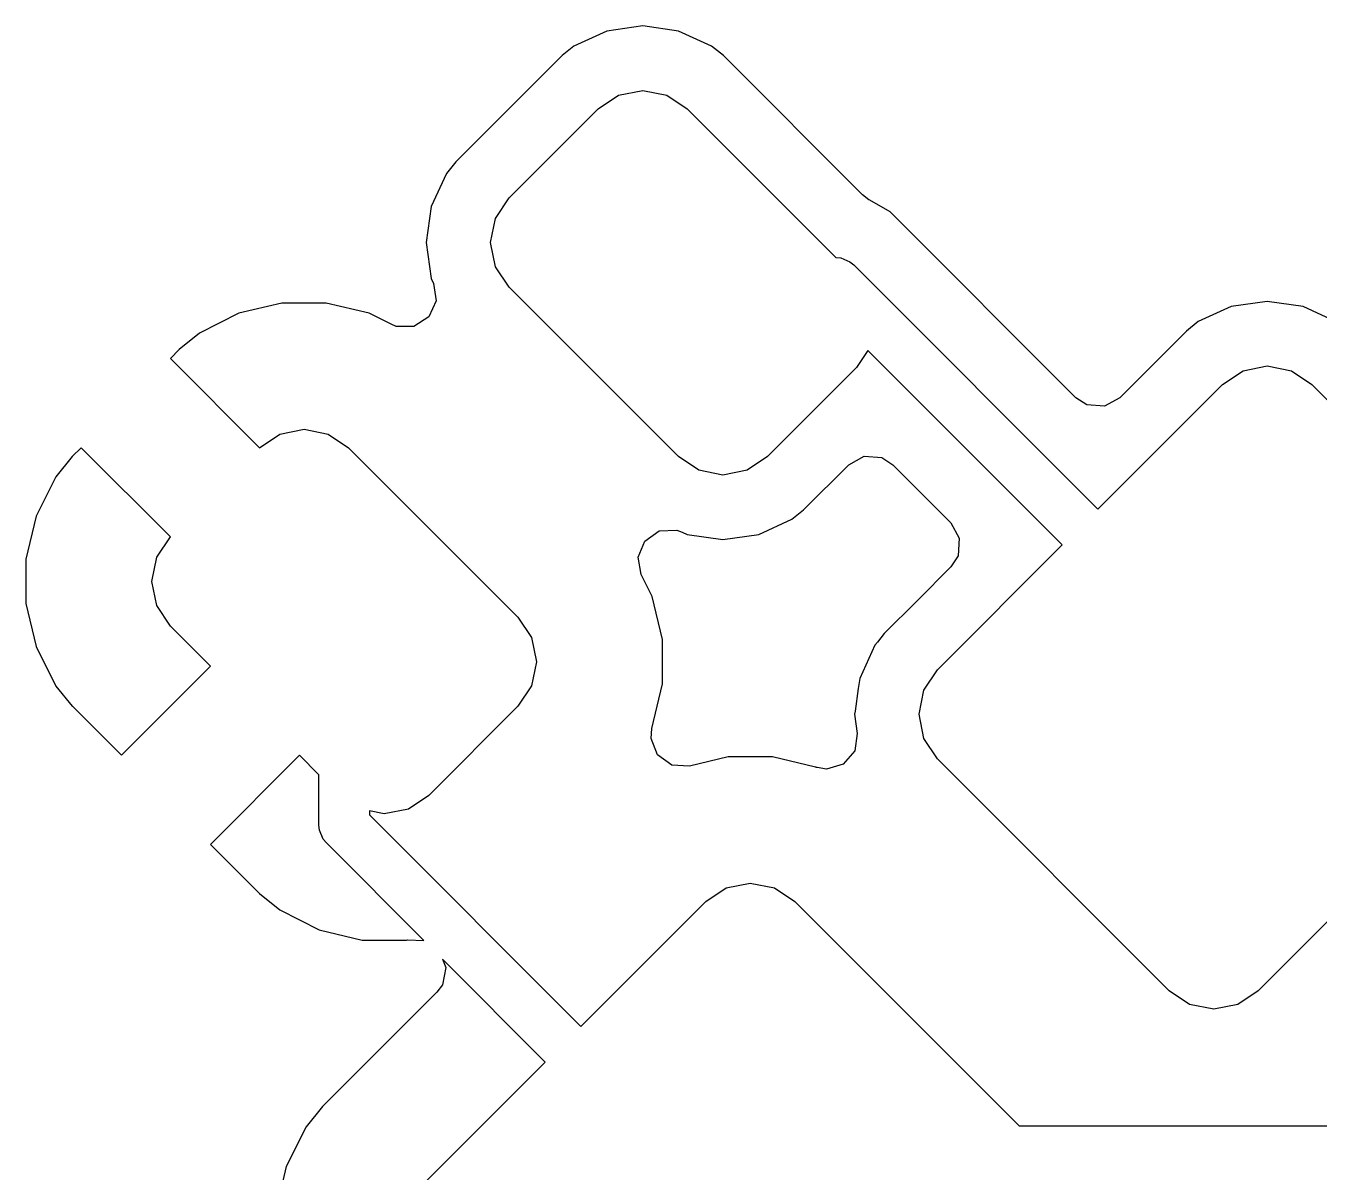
# Model space of a CAD drawing. Extents: x 0 to 90, y 0 to 55.
# Drawn here: x 28.77 to 33.9, y 39.75 to 44.29 of the extents above; entities that cross this region are included whole.
import ezdxf

# ---------------------------------------------------------------- set-up
doc = ezdxf.new("R2010")
doc.units = 0
doc.layers.add('BLACK', color=7, linetype='CONTINUOUS')

msp = doc.modelspace()

# ---------------------------------------------------------------- linework, layer by layer
at = {"layer": 'BLACK', "linetype": 'CONTINUOUS'}
for p, q in [((31.212652, 44.29005), (31.070195, 44.269568)), ((31.355109, 44.269568), (31.212652, 44.29005)), ((31.070195, 44.269568), (30.939279, 44.20978)), ((31.486025, 44.20978), (31.355109, 44.269568)), ((30.892596, 44.172162), (30.471342, 43.750906)), ((30.892599, 44.172165), (30.892596, 44.172162)), ((30.939274, 44.209777), (30.892599, 44.172165)), ((30.939279, 44.20978), (30.939274, 44.209777)), ((31.532708, 44.17216), (31.486025, 44.20978)), ((32.084524, 43.620344), (31.532708, 44.17216)), ((31.116981, 44.015373), (31.212652, 44.034404)), ((31.212652, 44.034404), (31.308323, 44.015373)), ((31.035875, 43.96118), (31.116981, 44.015373)), ((31.308323, 44.015373), (31.389429, 43.96118)), ((30.682322, 43.607627), (31.035875, 43.96118)), ((31.389429, 43.96118), (31.978858, 43.371751)), ((30.471342, 43.750906), (30.433722, 43.704223)), ((30.43372, 43.704219), (30.373933, 43.573306)), ((30.433721, 43.704221), (30.43372, 43.704219)), ((30.433722, 43.704223), (30.433721, 43.704221)), ((30.628129, 43.526521), (30.682322, 43.607627)), ((32.110203, 43.600641), (32.084524, 43.620344)), ((30.373933, 43.573306), (30.353452, 43.43085)), ((32.114143, 43.598365), (32.110203, 43.600641)), ((32.114147, 43.598365), (32.114143, 43.598365)), ((32.194071, 43.552221), (32.114147, 43.598365)), ((30.609098, 43.43085), (30.628129, 43.526521)), ((32.930518, 42.815773), (32.194071, 43.552221)), ((30.353452, 43.43085), (30.373933, 43.288393)), ((30.628129, 43.335179), (30.609098, 43.43085)), ((31.978858, 43.371751), (31.978859, 43.371751)), ((31.978859, 43.371751), (31.998368, 43.36983)), ((31.998368, 43.36983), (32.034416, 43.354898)), ((32.034416, 43.354898), (32.04957, 43.342462)), ((30.682322, 43.254073), (30.628129, 43.335179)), ((32.04957, 43.342462), (33.018197, 42.373834)), ((30.373933, 43.288393), (30.382714, 43.269166)), ((30.382714, 43.269166), (30.392655, 43.200008)), ((31.354073, 42.582322), (30.682322, 43.254073)), ((30.392655, 43.200008), (30.363629, 43.136453)), ((33.689949, 43.197678), (33.547492, 43.177197)), ((33.832406, 43.177197), (33.689949, 43.197678)), ((29.610888, 43.150468), (29.454207, 43.07178)), ((29.78149, 43.190902), (29.610888, 43.150468)), ((29.95681, 43.190902), (29.78149, 43.190902)), ((30.127412, 43.150468), (29.95681, 43.190902)), ((30.214266, 43.106848), (30.127412, 43.150468)), ((33.547489, 43.177196), (33.41658, 43.117411)), ((33.54749, 43.177196), (33.547489, 43.177196)), ((33.547492, 43.177197), (33.54749, 43.177196)), ((33.832408, 43.177196), (33.832406, 43.177197)), ((33.961156, 43.118398), (33.832408, 43.177196)), ((30.23498, 43.098682), (30.214266, 43.106848)), ((30.304849, 43.09868), (30.23498, 43.098682)), ((30.363629, 43.136453), (30.304849, 43.09868)), ((33.416576, 43.117409), (33.369893, 43.07979)), ((33.41658, 43.117411), (33.416576, 43.117409)), ((29.454207, 43.07178), (29.374171, 43.006581)), ((33.369883, 43.079781), (33.105877, 42.815775)), ((33.36989, 43.079787), (33.369883, 43.079781)), ((33.369893, 43.07979), (33.36989, 43.079787)), ((29.374153, 43.006565), (29.338819, 42.971231)), ((29.374171, 43.006581), (29.374153, 43.006565)), ((32.106094, 43.003094), (32.06118, 42.935875)), ((32.876775, 42.232412), (32.106094, 43.003094)), ((29.338819, 42.971231), (29.338819, 42.97123)), ((29.338819, 42.97123), (29.692372, 42.617677)), ((33.594278, 42.923002), (33.689949, 42.942032)), ((33.689949, 42.942032), (33.78562, 42.923002)), ((32.06118, 42.935875), (31.707627, 42.582322)), ((33.513172, 42.868809), (33.594278, 42.923002)), ((33.78562, 42.923002), (33.866726, 42.868809)), ((33.018197, 42.373834), (33.513172, 42.868809)), ((33.866726, 42.868809), (34.785965, 41.94957)), ((32.974862, 42.787274), (32.930518, 42.815773)), ((33.044554, 42.78229), (32.974862, 42.787274)), ((33.105877, 42.815775), (33.044554, 42.78229)), ((29.773479, 42.671871), (29.86915, 42.690902)), ((29.86915, 42.690902), (29.964821, 42.671871)), ((29.692373, 42.617678), (29.773479, 42.671871)), ((29.964821, 42.671871), (30.045927, 42.617678)), ((28.949923, 42.582333), (28.884714, 42.502284)), ((28.949929, 42.58234), (28.949923, 42.582333)), ((28.985266, 42.617677), (28.949929, 42.58234)), ((29.338819, 42.264123), (28.985266, 42.617677)), ((29.692372, 42.617677), (29.692373, 42.617678)), ((30.045927, 42.617678), (30.717678, 41.945927)), ((31.435179, 42.528129), (31.354073, 42.582322)), ((31.707627, 42.582322), (31.626521, 42.528129)), ((32.029565, 42.549999), (32.090888, 42.583484)), ((32.090888, 42.583484), (32.160579, 42.5785)), ((31.850911, 42.371344), (32.029565, 42.549999)), ((32.160579, 42.5785), (32.204927, 42.549999)), ((32.204927, 42.549999), (32.434834, 42.320093)), ((28.884714, 42.502284), (28.806029, 42.345609)), ((31.53085, 42.509098), (31.435179, 42.528129)), ((31.626521, 42.528129), (31.53085, 42.509098)), ((28.806029, 42.345609), (28.765596, 42.175008)), ((31.673306, 42.273933), (31.804222, 42.333721)), ((31.804222, 42.333721), (31.804227, 42.333724)), ((31.804227, 42.333724), (31.850903, 42.371337)), ((31.850903, 42.371337), (31.850911, 42.371344)), ((31.221003, 42.247596), (31.278342, 42.28752)), ((31.278342, 42.28752), (31.348164, 42.290107)), ((31.348164, 42.290107), (31.369166, 42.282714)), ((31.369166, 42.282714), (31.388393, 42.273933)), ((31.388393, 42.273933), (31.388392, 42.273933)), ((31.388392, 42.273933), (31.53085, 42.253452)), ((31.53085, 42.253452), (31.673306, 42.273933)), ((32.434834, 42.320093), (32.468319, 42.25877)), ((29.284627, 42.183019), (29.338819, 42.264123)), ((31.194351, 42.183009), (31.221003, 42.247596)), ((32.381801, 41.737438), (32.876775, 42.232412)), ((32.468319, 42.25877), (32.463335, 42.189079)), ((28.765596, 42.175008), (28.765596, 41.999687)), ((29.265596, 42.087348), (29.284627, 42.183019)), ((31.206848, 42.114266), (31.194351, 42.183009)), ((32.463335, 42.189079), (32.434834, 42.144731)), ((32.434834, 42.144731), (32.300705, 42.010601)), ((29.284627, 41.991677), (29.265596, 42.087348)), ((31.250468, 42.027412), (31.206848, 42.114266)), ((31.290902, 41.85681), (31.250468, 42.027412)), ((28.765596, 41.999687), (28.806029, 41.829086)), ((29.33882, 41.910571), (29.284627, 41.991677)), ((32.300705, 42.010601), (32.170821, 41.880717)), ((30.717678, 41.945927), (30.771871, 41.864821)), ((29.497919, 41.751472), (29.33882, 41.910571)), ((30.771871, 41.864821), (30.790902, 41.76915)), ((32.170821, 41.880717), (32.143504, 41.846819)), ((28.806029, 41.829086), (28.884717, 41.672405)), ((31.290902, 41.681486), (31.290902, 41.85681)), ((32.133201, 41.834034), (32.073413, 41.70312)), ((32.143504, 41.846819), (32.133201, 41.834034)), ((30.790902, 41.76915), (30.771871, 41.673479)), ((29.144365, 41.397918), (29.497919, 41.751472)), ((32.327608, 41.656332), (32.381801, 41.737438)), ((28.884717, 41.672405), (28.94992, 41.592364)), ((30.771871, 41.673479), (30.717678, 41.592373)), ((31.248905, 41.504291), (31.290902, 41.681486)), ((32.067573, 41.6625), (32.054713, 41.573045)), ((32.073412, 41.703116), (32.067573, 41.6625)), ((32.073413, 41.70312), (32.073412, 41.703116)), ((32.308578, 41.560661), (32.327608, 41.656332)), ((28.94992, 41.592364), (28.949937, 41.592345)), ((28.949937, 41.592345), (29.144364, 41.397918)), ((30.717678, 41.592373), (30.364125, 41.23882)), ((32.054713, 41.573045), (32.052932, 41.56066)), ((32.052932, 41.56066), (32.052932, 41.560659)), ((32.052932, 41.560659), (32.063844, 41.484757)), ((32.327608, 41.46499), (32.308578, 41.560661)), ((34.785965, 41.596016), (33.654594, 40.464645)), ((31.246063, 41.464559), (31.248905, 41.504291)), ((31.271688, 41.399558), (31.246063, 41.464559)), ((32.063844, 41.484757), (32.0539, 41.415599)), ((32.381801, 41.383884), (32.327608, 41.46499)), ((32.0539, 41.415599), (32.008144, 41.362796)), ((29.144364, 41.397918), (29.144365, 41.397918)), ((29.851472, 41.397919), (29.497918, 41.044365)), ((29.928249, 41.321142), (29.851472, 41.397919)), ((31.328387, 41.35873), (31.271688, 41.399558)), ((31.398159, 41.355037), (31.328387, 41.35873)), ((31.551676, 41.391422), (31.398159, 41.355037)), ((31.726999, 41.391422), (31.551676, 41.391422)), ((31.897601, 41.350988), (31.726999, 41.391422)), ((31.898693, 41.350591), (31.897601, 41.350988)), ((31.900978, 41.350187), (31.898693, 41.350591)), ((31.904628, 41.349323), (31.900978, 41.350187)), ((32.008144, 41.362796), (31.941104, 41.343112)), ((33.30104, 40.464645), (32.381801, 41.383884)), ((29.928249, 41.121141), (29.928249, 41.321142)), ((31.904678, 41.349535), (31.904628, 41.349323)), ((31.941104, 41.343112), (31.904678, 41.349535)), ((30.364125, 41.23882), (30.283019, 41.184627)), ((30.187348, 41.165596), (30.128249, 41.177352)), ((30.128249, 41.177352), (30.128249, 41.162562)), ((30.128249, 41.162562), (30.967587, 40.323224)), ((30.283019, 41.184627), (30.187348, 41.165596)), ((29.93017, 41.101632), (29.928249, 41.121141)), ((29.945102, 41.065584), (29.93017, 41.101632)), ((29.497918, 41.044365), (29.692358, 40.849926)), ((29.957538, 41.05043), (29.945102, 41.065584)), ((30.344842, 40.663125), (29.957538, 41.05043)), ((31.543668, 40.872392), (31.639339, 40.891422)), ((31.639339, 40.891422), (31.73501, 40.872392)), ((29.692358, 40.849926), (29.772411, 40.784714)), ((31.462562, 40.818199), (31.543668, 40.872392)), ((31.73501, 40.872392), (31.816116, 40.818199)), ((30.967587, 40.323224), (31.462562, 40.818199)), ((31.816116, 40.818199), (32.706066, 39.928249)), ((29.772411, 40.784714), (29.929086, 40.706029)), ((29.929086, 40.706029), (30.099688, 40.665596)), ((30.099688, 40.665596), (30.275011, 40.665596)), ((30.275011, 40.665596), (30.279239, 40.666598)), ((30.279239, 40.666598), (30.344842, 40.663125)), ((30.826165, 40.181802), (30.418606, 40.589361)), ((30.418606, 40.589361), (30.431335, 40.557075)), ((30.431335, 40.557075), (30.41775, 40.488539)), ((30.41775, 40.488539), (30.395517, 40.45826)), ((30.395517, 40.45826), (29.942301, 40.005043)), ((33.382146, 40.410452), (33.30104, 40.464645)), ((33.654594, 40.464645), (33.573488, 40.410452)), ((33.477817, 40.391422), (33.382146, 40.410452)), ((33.573488, 40.410452), (33.477817, 40.391422)), ((30.331191, 39.686828), (30.826165, 40.181802)), ((29.942295, 40.005036), (29.877086, 39.924987)), ((29.942301, 40.005043), (29.942295, 40.005036)), ((29.877086, 39.924987), (29.798401, 39.768312)), ((32.706066, 39.928249), (33.936131, 39.928249)), ((29.798401, 39.768312), (29.757968, 39.597711))]:
    msp.add_line(p, q, dxfattribs=at)

doc.saveas('drawing.dxf')
